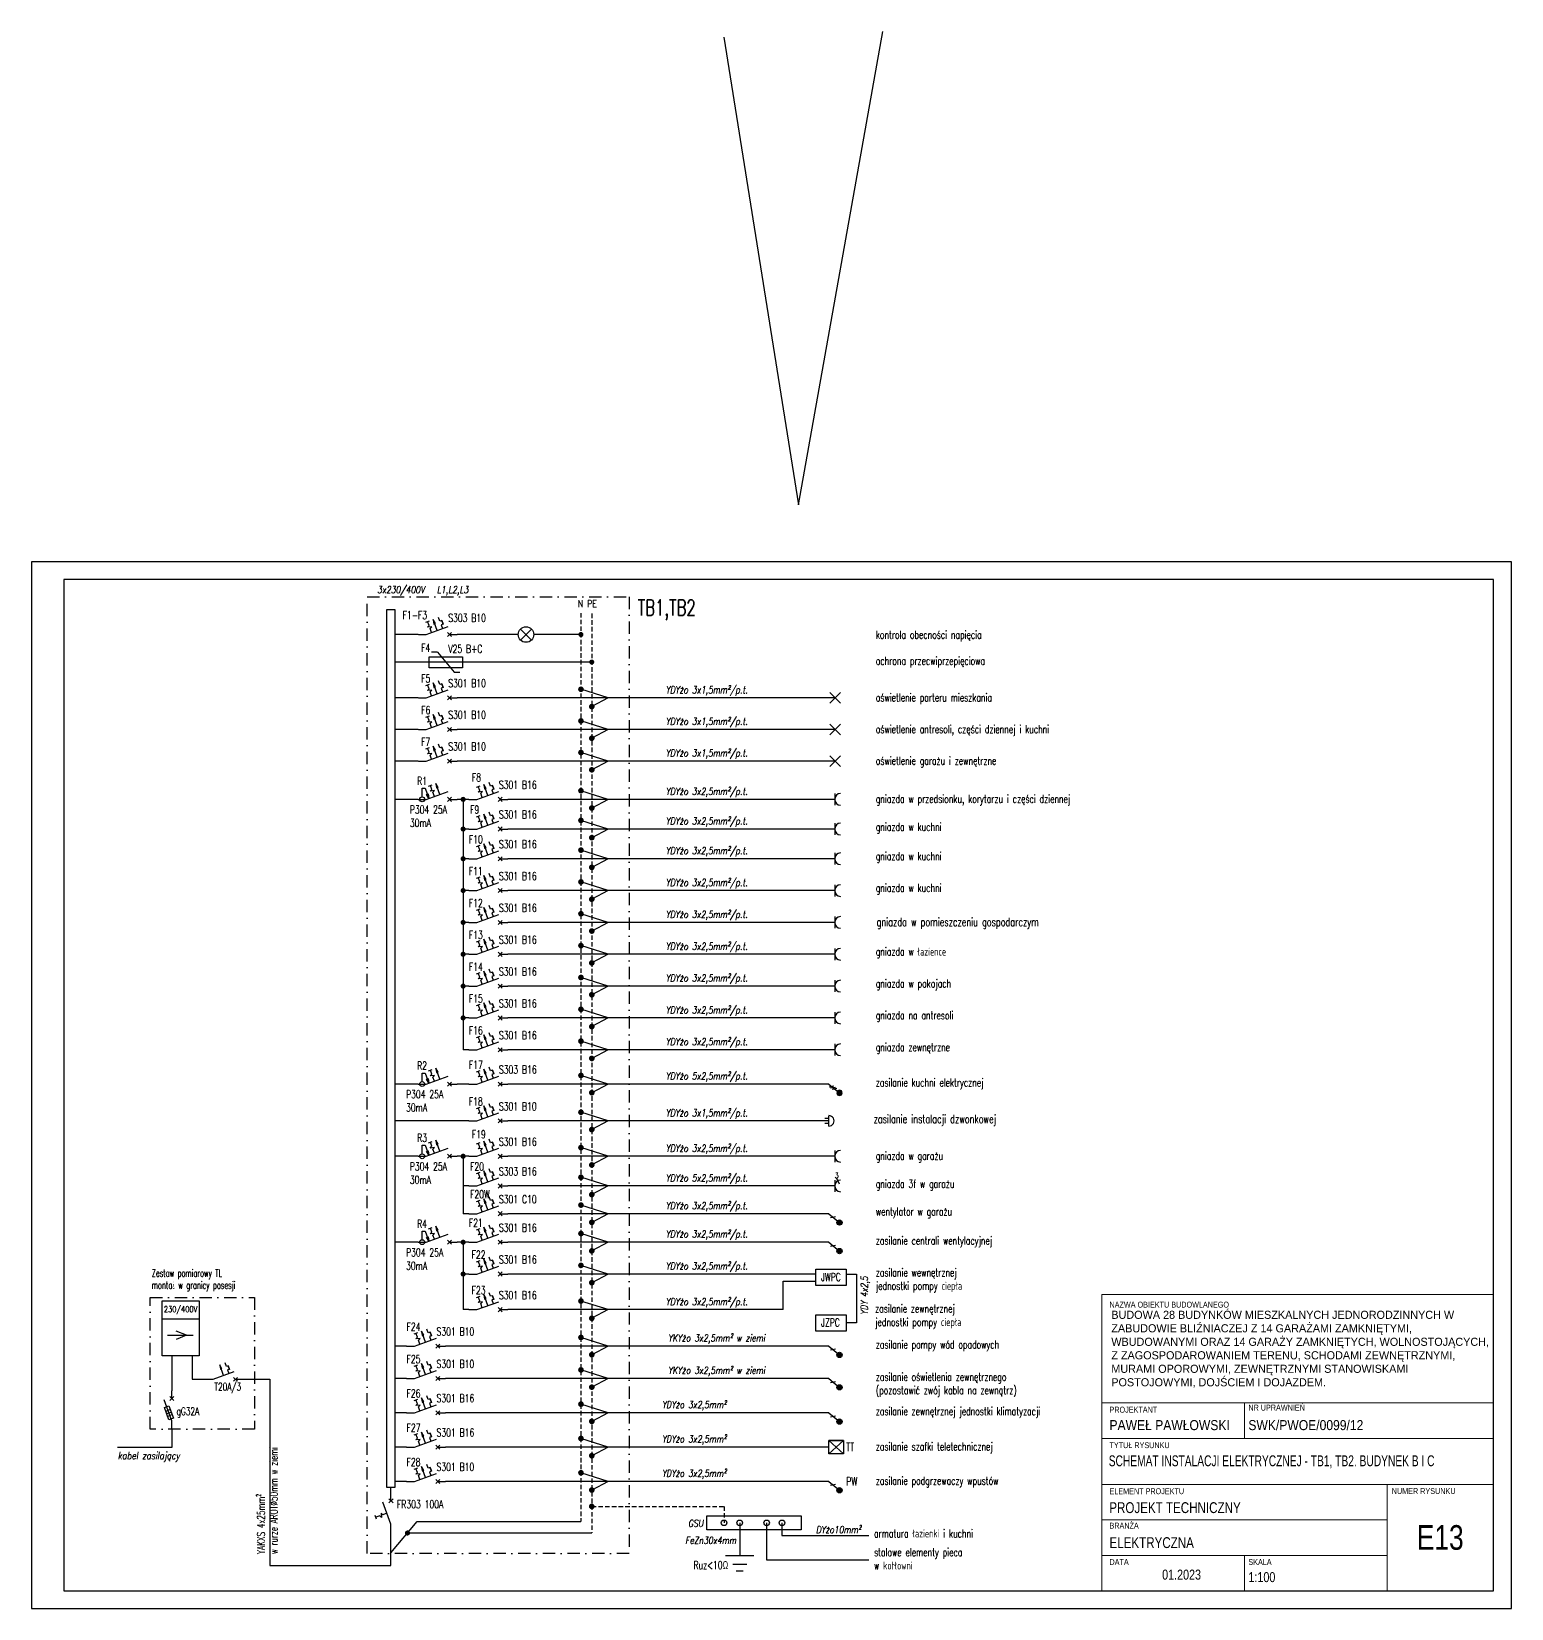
# Model space of a CAD drawing. Header units: millimetres. Extents: x 1780 to 154263, y -7240 to 17216.
# Drawn here: x 132071 to 136275, y 2437 to 6918 of the extents above; entities that cross this region are included whole.
import ezdxf
from ezdxf.enums import TextEntityAlignment as Align

# ---------------------------------------------------------------- set-up
doc = ezdxf.new("R2010")
doc.units = ezdxf.units.MM
doc.linetypes.add('DASHDOT', pattern=[1, 0.5, -0.25, 0, -0.25])
doc.linetypes.add('HIDDEN', pattern=[9.525, 6.35, -3.175])
for name, color, linetype in [('2d_SX_rewizja 18 września', 210, 'Continuous'), ('60 instalacje elektryka', 10, 'Continuous'), ('BA-widok', 1, 'Continuous'), ('E_KABLE_OPISY', 1, 'Continuous'), ('E_OPISY_ATRYBUTOW', 2, 'Continuous'), ('E_OSPRZĘT_OPISY', 255, 'Continuous'), ('E_OSPRZĘT_ZACISKI', 21, 'Continuous'), ('E_parametry', 254, 'Continuous'), ('E_polączenia', 62, 'Continuous'), ('E_symbol', 41, 'Continuous'), ('EL_OSPRZET', 2, 'Continuous')]:
    doc.layers.add(name, color=color, linetype=linetype)
doc.layers.add('A POMOC000', color=2, linetype='Continuous', lineweight=0, plot=False)
doc.layers.add('E_SZYNY', color=42, linetype='Continuous', lineweight=20)
doc.styles.add('Blockname', font='romans.shx', dxfattribs={"width": 0.7})
doc.styles.add('Marek', font='simplex.shx', dxfattribs={"width": 0.8, "oblique": 10})
doc.styles.add('OPIS', font='simplex.shx', dxfattribs={"width": 0.7, "height": 4})
doc.styles.get("Standard").update_dxf_attribs({"font": 'ARIAL.TTF'})
doc.styles.add('superhelix', font='bahnschrift.ttf')
doc.styles.add('TXT 0.8', font='romans.shx', dxfattribs={"width": 0.8})

# ---------------------------------------------------------------- blocks, each defined once
blk = doc.blocks.new('A_wył_S301')
for p, q in [((0, -2), (0, 0)), ((-3.59, -3.99), (-2.65, -3.64)), ((-2.65, -3.64), (-3.59, -3.99)), ((-3.59, -3.99), (-3.42, -4.46)), ((-2.65, -3.64), (-2.48, -4.11)), ((-2.48, -4.11), (-1.54, -3.77)), ((0, -8), (-2.05, -2.36)), ((-0.53, -2.53), (0.53, -1.47)), ((0.53, -2.53), (-0.53, -1.47)), ((-3.42, -4.46), (-4.36, -4.8)), ((-3.16, -8.09), (-3.5, -7.15)), ((0, -10), (0, -8))]:
    blk.add_line(p, q)
at = {"linetype": 'Continuous'}
for p, q in [((-1.03, -5.18), (-3.85, -6.21)), ((-2.83, -5.62), (-3.85, -6.21)), ((-3.85, -6.21), (-2.69, -6)), ((-2.3, -7.24), (-3.33, -7.62)), ((-2.69, -6), (-2.83, -5.62)), ((-1.87, -7.65), (-2.3, -7.24)), ((-1.98, -6.56), (-1.87, -7.65)), ((-1.55, -6.97), (-1.98, -6.56)), ((-0.51, -6.59), (-1.55, -6.97))]:
    blk.add_line(p, q, dxfattribs=at)
at = {"layer": 'E_OPISY_ATRYBUTOW', "linetype": 'Continuous', "style": 'Blockname', "width": 0.9, "flags": 12}
for tag, p in [('2', (1, -0.75)), ('1', (1, -9.25))]:
    blk.add_attdef(tag, text='', height=1.2, dxfattribs=at).set_placement(p, align=Align.MIDDLE_LEFT)
blk = doc.blocks.new('LK schemat')
for p, q in [((2886.1, -2295.4), (2868.8, -2295.4)), ((2889.4, -2303.5), (2905.7, -2287.3)), ((2889.4, -2287.3), (2905.7, -2303.5)), ((2926.3, -2295.4), (2909.1, -2295.4))]:
    blk.add_line(p, q)
blk.add_circle((2897.6, -2295.4), 11.5)
blk = doc.blocks.new('RCD schem')
for p, q in [((4658.44, 1055.8), (4658.44, 1057.96)), ((4658.44, 1049.32), (4656.22, 1055.41)), ((4657.87, 1055.23), (4659.01, 1056.37)), ((4659.01, 1055.23), (4657.87, 1056.37)), ((4654.75, 1049.99), (4654.38, 1051)), ((4655.38, 1048.24), (4655.38, 1049.07)), ((4658.44, 1047.16), (4658.44, 1049.32)), ((4657.76, 1048.24), (4655.38, 1048.24))]:
    blk.add_line(p, q)
at = {"linetype": 'Continuous'}
for p, q in [((4657.05, 1053.12), (4654.01, 1052.02)), ((4655.11, 1052.65), (4654.01, 1052.02)), ((4654.01, 1052.02), (4655.26, 1052.24)), ((4655.68, 1050.9), (4654.56, 1050.49)), ((4655.26, 1052.24), (4655.11, 1052.65)), ((4655.38, 1049.07), (4658.16, 1050.08)), ((4656.15, 1050.46), (4655.68, 1050.9)), ((4656.02, 1051.64), (4656.15, 1050.46)), ((4656.49, 1051.2), (4656.02, 1051.64)), ((4657.61, 1051.6), (4656.49, 1051.2)), ((4656.92, 1049.86), (4658.16, 1050.08)), ((4657.06, 1049.45), (4656.92, 1049.86)), ((4658.16, 1050.08), (4657.06, 1049.45))]:
    blk.add_line(p, q, dxfattribs=at)
blk.add_circle((4658.44, 1048.24), 0.675)
blk = doc.blocks.new('wypust osw')
for p, q in [((-5749.8, 2116.8), (-5774.4, 2092.2)), ((-5749.8, 2092.2), (-5774.4, 2116.8))]:
    blk.add_line(p, q)
blk = doc.blocks.new('El_ochronnik_przepięciowy')
for p, q in [((0, 70), (0, 0)), ((-12.7, 24.2), (12.7, 45.3)), ((12.7, 45.3), (12.7, 52.8)), ((-12.7, 24.2), (-12.7, 16.8))]:
    blk.add_line(p, q)
blk.add_lwpolyline([(-6.6, 55.8), (7.4, 55.8), (7.4, 13.8), (-6.6, 13.8)], close=True)
blk = doc.blocks.new('POŁĄCZENIE')
at = {"const_width": 0.65}
blk.add_lwpolyline([(-0.325, 0, 1), (0.325, 0, 1)], format="xyb", close=True, dxfattribs=at)
blk = doc.blocks.new('A$C44783F6A')
for q in [(-2, 3.75), (2, 6.25)]:
    blk.add_line((0, 0), q)
at = {"const_width": 0.65}
blk.add_lwpolyline([(1.67, 6.25, 1), (2.32, 6.25, 1)], format="xyb", close=True, dxfattribs=at)
at = {"extrusion": (0, 0, -1), "zscale": -1}
blk.add_blockref('POŁĄCZENIE', (2, 3.75), dxfattribs=at)
blk = doc.blocks.new('W_gniazdo_pojedyncze')
for p, q in [((0, -1.5), (0, 0)), ((1.5, -1.5), (-1.5, -1.5))]:
    blk.add_line(p, q)
blk.add_arc((0, -3), 1.5, 0, 180)
at = {"layer": 'E_OSPRZĘT_ZACISKI', "ltscale": 10, "style": 'Blockname', "width": 0.8, "flags": 12}
for tag, p in [('OPIS1', (0, -5.5)), ('OPIS2', (0, -7.5)), ('OPIS3', (0, -9.5))]:
    blk.add_attdef(tag, text='', height=1.5, dxfattribs=at).set_placement(p, align=Align.MIDDLE_CENTER)
blk = doc.blocks.new('dzwonek')
at = {"layer": '60 instalacje elektryka', "lineweight": 30}
for p, q in [((45516.7, 32173.7), (45534.4, 32173.7)), ((45521.5, 32173.7), (45521.5, 32180.6)), ((45529.6, 32173.7), (45529.6, 32180.6))]:
    blk.add_line(p, q, dxfattribs=at)
blk.add_arc((45525.6, 32173.7), 8.85, 180, 0, dxfattribs=at)
blk = doc.blocks.new('wypust 3f')
at = {"layer": '60 instalacje elektryka', "linetype": 'ByBlock'}
h = blk.add_hatch(color=256, dxfattribs=at)
h.dxf.hatch_style = 1
edge = h.paths.add_edge_path()
edge.add_arc((7494504.5, 5568590.2), 2.78, 0, 360)
at = {"layer": '60 instalacje elektryka', "linetype": 'ByBlock', "lineweight": 30}
for p, q in [((7494492.1, 5568582.6), (7494504.5, 5568590.2)), ((7494492.7, 5568585.3), (7494497.5, 5568583.6)), ((7494494.4, 5568586.4), (7494499.3, 5568584.7)), ((7494496.2, 5568587.5), (7494501, 5568585.7))]:
    blk.add_line(p, q, dxfattribs=at)
blk.add_circle((7494504.5, 5568590.2), 2.78, dxfattribs=at)

msp = doc.modelspace()

# ---------------------------------------------------------------- hatches: boundary and pattern name
at = {"layer": '60 instalacje elektryka', "linetype": 'ByBlock'}
h = msp.add_hatch(color=256, dxfattribs=at)
h.dxf.hatch_style = 1
edge = h.paths.add_edge_path()
edge.add_arc((134366.3, 3533.8), 7.5, 0, 360)
h = msp.add_hatch(color=256, dxfattribs=at)
h.dxf.hatch_style = 1
edge = h.paths.add_edge_path()
edge.add_arc((134366.3, 3452.8), 7.5, 0, 360)
h = msp.add_hatch(color=256, dxfattribs=at)
h.dxf.hatch_style = 1
edge = h.paths.add_edge_path()
edge.add_arc((134366.3, 3157.7), 7.5, 0, 360)
h = msp.add_hatch(color=256, dxfattribs=at)
h.dxf.hatch_style = 1
edge = h.paths.add_edge_path()
edge.add_arc((134366.3, 3065.6), 7.5, 0, 360)
h = msp.add_hatch(color=256, dxfattribs=at)
h.dxf.hatch_style = 1
edge = h.paths.add_edge_path()
edge.add_arc((134366.3, 2968.2), 7.5, 0, 360)
h = msp.add_hatch(color=256, dxfattribs=at)
h.dxf.hatch_style = 1
edge = h.paths.add_edge_path()
edge.add_arc((134366.3, 2773.2), 7.5, 0, 360)

# ---------------------------------------------------------------- linework, layer by layer
for p, q in [((132586.5, 3088.4), (132646.7, 3110.3)), ((132624.4, 3124.9), (132620.7, 3134.9)), ((132629.4, 3126.7), (132624.4, 3124.9)), ((132633.1, 3116.7), (132628, 3114.9)), ((132628, 3114.9), (132631.7, 3104.8)), ((132629.4, 3126.7), (132633.1, 3116.7)), ((132633.1, 3116.7), (132629.4, 3126.7)), ((132644.9, 3094), (132656.3, 3082.7)), ((132644.9, 3082.7), (132656.3, 3094)), ((132469.7, 3034.1), (132469.7, 3055.4)), ((132565.2, 3088.4), (132586.5, 3088.4)), ((132650.6, 3088.4), (132672, 3088.4)), ((132469.7, 2970), (132447.8, 3030.2)), ((132464.1, 3028.4), (132475.4, 3039.7)), ((132475.4, 3028.4), (132464.1, 3039.7)), ((132469.7, 2948.6), (132469.7, 2970))]:
    msp.add_line(p, q)
at = {"linetype": 'Continuous'}
for p, q in [((132605.7, 3129.4), (132607.9, 3117.1)), ((132616.6, 3099.3), (132605.7, 3129.4)), ((132611.9, 3118.6), (132605.7, 3129.4)), ((132607.9, 3117.1), (132611.9, 3118.6))]:
    msp.add_line(p, q, dxfattribs=at)
at = {"layer": '2d_SX_rewizja 18 września'}
msp.add_lwpolyline([(134037.4, 6901.4), (134249.9, 5572.5), (134489.9, 6917.6)], dxfattribs=at)
at = {"layer": '60 instalacje elektryka'}
for p, q in [((134366.6, 3643.1), (134358.8, 3658.6)), ((132441.8, 3260), (132546.9, 3260)), ((132457, 3213.6), (132530.4, 3213.6)), ((132510.8, 3213.6), (132481.9, 3225.3)), ((132510.8, 3213.6), (132481.9, 3201.9)), ((132469.7, 3154.9), (132469.7, 3055.4)), ((132527.6, 3154.9), (132527.6, 3088.4)), ((132527.6, 3088.4), (132565.2, 3088.4)), ((132452.6, 2998), (132465, 3002.5)), ((132455.1, 2990.9), (132467.5, 2995.4)), ((132457.7, 2983.8), (132470.1, 2988.3)), ((132469.7, 2948.6), (132469.7, 2894.8)), ((132469.7, 2894.8), (132314.7, 2894.8)), ((133091.9, 2765.1), (133091.9, 2781)), ((133091.9, 2595.2), (133166.4, 2684.7)), ((133139, 2651.8), (133662.5, 2651.8)), ((133166.4, 2684.7), (133631.8, 2684.7)), ((134082.9, 2680.6), (134082.9, 2587.6)), ((134042.8, 2587.6), (134123, 2587.6)), ((134062.9, 2563.3), (134103, 2563.3)), ((134072.9, 2543.9), (134093, 2543.9))]:
    msp.add_line(p, q, dxfattribs=at)
at = {"layer": '60 instalacje elektryka', "linetype": 'ByBlock', "lineweight": 30}
for p, q in [((134336.2, 3558.9), (134366.3, 3533.8)), ((134341, 3547.8), (134354.6, 3550.6)), ((134336.2, 3477.9), (134366.3, 3452.8)), ((134341, 3466.9), (134354.6, 3469.7)), ((134336.2, 3182.8), (134366.3, 3157.7)), ((134341, 3171.8), (134354.6, 3174.6)), ((134336.2, 3090.7), (134366.3, 3065.6)), ((134341, 3079.7), (134354.6, 3082.5)), ((134336.2, 2993.3), (134366.3, 2968.2)), ((134341, 2982.2), (134354.6, 2985)), ((134336.2, 2798.3), (134366.3, 2773.2)), ((134341, 2787.3), (134354.6, 2790.1))]:
    msp.add_line(p, q, dxfattribs=at)
at = {"layer": '60 instalacje elektryka'}
for points in [[(136275.5, 5410.6), (132070.8, 5410.6), (132070.8, 2437.4), (136275.5, 2437.4)], [(132162.3, 2487.4), (136224.3, 2487.4), (136224.3, 5360.6), (132162.3, 5360.6)], [(132441.8, 3311.8), (132546.9, 3311.8), (132546.9, 3154.9), (132441.8, 3154.9)], [(132448.8, 3008.1), (132461.3, 3012.6), (132473.8, 2978.2), (132461.3, 2973.7)], [(134257.5, 2700.3), (134257.5, 2661), (133989.7, 2661), (133989.7, 2700.3)]]:
    msp.add_lwpolyline(points, close=True, dxfattribs=at)
at = {"layer": '60 instalacje elektryka', "linetype": 'DASHDOT', "lineweight": 25, "ltscale": 70}
for points in [[(133024.2, 5311.6), (133768.6, 5311.6), (133768.6, 2593.2), (133024.2, 2593.2)], [(132407.7, 3321.2), (132704.5, 3321.2), (132704.5, 2946.7), (132407.7, 2946.7)]]:
    msp.add_lwpolyline(points, close=True, dxfattribs=at)
at = {"layer": '60 instalacje elektryka', "color": 103}
msp.add_lwpolyline([(133103.3, 2781), (133080.5, 2781), (133080.5, 5275.2), (133103.3, 5275.2)], close=True, dxfattribs=at)
at = {"layer": '60 instalacje elektryka', "lineweight": 20, "ltscale": 20}
msp.add_lwpolyline([(136224.3, 2487.4), (135111.5, 2487.4), (135111.5, 3329.3), (136224.3, 3329.3)], close=True, dxfattribs=at)
for points in [[(135111.5, 3021.4), (136224.3, 3021.4)], [(135516.7, 2920.6), (135516.7, 3021.4)], [(135111.5, 2920.6), (136224.3, 2920.6)], [(135111.5, 2789.8), (136224.3, 2789.8)], [(135921.9, 2487.4), (135921.9, 2789.8)], [(135111.5, 2689), (135921.9, 2689)], [(135111.5, 2588.2), (135921.9, 2588.2)], [(135516.7, 2487.4), (135516.7, 2588.2)], [(135111.5, 2487.4), (136224.3, 2487.4)]]:
    msp.add_lwpolyline(points, dxfattribs=at)
at = {"layer": '60 instalacje elektryka', "lineweight": 30}
msp.add_lwpolyline([(134336.2, 2915), (134377.3, 2915), (134377.3, 2876.6), (134336.2, 2876.6)], close=True, dxfattribs=at)
msp.add_lwpolyline([(134336.2, 2876.6), (134377.3, 2915), (134336.2, 2915), (134377.3, 2876.6)], dxfattribs=at)
at = {"layer": '60 instalacje elektryka'}
for points in [[(134159.4, 2680.6), (134159.4, 2575.9), (134450, 2575.9)], [(134202.9, 2680.6), (134202.9, 2644.5), (134450, 2644.5)]]:
    msp.add_lwpolyline(points, dxfattribs=at)
at = {"layer": '60 instalacje elektryka', "linetype": 'ByBlock', "lineweight": 30}
for centre in [(134366.3, 3533.8), (134366.3, 3452.8), (134366.3, 3157.7), (134366.3, 3065.6), (134366.3, 2968.2), (134366.3, 2773.2)]:
    msp.add_circle(centre, 7.5, dxfattribs=at)
at = {"layer": '60 instalacje elektryka'}
for centre in [(134038.3, 2680.6), (134082.9, 2680.6), (134159.4, 2680.6), (134202.9, 2680.6)]:
    msp.add_circle(centre, 7.96, dxfattribs=at)
at = {"layer": '60 instalacje elektryka', "lineweight": 20, "ltscale": 20}
msp.add_point((135921.9, 2689), dxfattribs=at)
at = {"layer": 'A POMOC000', "color": 8, "ltscale": 20}
msp.add_line((133297.1, 4567.4), (133297.1, 4483.1), dxfattribs=at)
at = {"layer": 'BA-widok'}
for points in [[(134298.7, 3401.3), (134385.3, 3401.3), (134385.3, 3354.8), (134298.7, 3354.8)], [(134298.7, 3271.9), (134385.3, 3271.9), (134385.3, 3225.5), (134298.7, 3225.5)]]:
    msp.add_lwpolyline(points, close=True, dxfattribs=at)
for points in [[(134385.3, 3387.5), (134414.2, 3387.5), (134414.2, 3248.7), (134385.3, 3248.7)], [(132672, 3088.4), (132748, 3088.4), (132748, 2559.9), (133091.9, 2559.9), (133091.9, 2654.4)]]:
    msp.add_lwpolyline(points, dxfattribs=at)
at = {"layer": 'E_polączenia'}
for p, q in [((133169.7, 5204.4), (133103.3, 5204.4)), ((133436.8, 5204.4), (133280.5, 5204.4)), ((133631.8, 5204.4), (133530.9, 5204.4)), ((133169.7, 5126.2), (133103.3, 5126.2)), ((133662.5, 5126.2), (133326.7, 5126.2)), ((133169.7, 5024.3), (133103.3, 5024.3)), ((134354.3, 5024.3), (133280.5, 5024.3)), ((133169.7, 4934.4), (133103.3, 4934.4)), ((134354.3, 4934.4), (133280.5, 4934.4)), ((133169.7, 4844.6), (133103.3, 4844.6)), ((134354.3, 4844.6), (133280.5, 4844.6)), ((133169.7, 4736.1), (133103.3, 4736.1)), ((133313.7, 4736.1), (133280.5, 4736.1)), ((133297.1, 4736.1), (133297.1, 4024.6)), ((134336.2, 4736.1), (133424.4, 4736.1)), ((133313.7, 4651.8), (133297.1, 4651.8)), ((134336.2, 4651.8), (133424.4, 4651.8)), ((133313.7, 4567.4), (133297.1, 4567.4)), ((134336.2, 4567.4), (133424.4, 4567.4)), ((133313.7, 4477), (133297.1, 4477)), ((134336.2, 4477), (133424.4, 4477)), ((133313.7, 4386.5), (133297.1, 4386.5)), ((133313.7, 4386.5), (133297.1, 4386.5)), ((134336.2, 4386.5), (133424.4, 4386.5)), ((133313.7, 4296), (133297.1, 4296)), ((133313.7, 4296), (133297.1, 4296)), ((134336.2, 4296), (133424.4, 4296)), ((133313.7, 4205.5), (133297.1, 4205.5)), ((134336.2, 4205.5), (133424.4, 4205.5)), ((133313.7, 4115.1), (133297.1, 4115.1)), ((134336.2, 4115.1), (133424.4, 4115.1)), ((133313.7, 4024.6), (133297.1, 4024.6)), ((134336.2, 4024.6), (133424.4, 4024.6)), ((133169.7, 3927.2), (133103.3, 3927.2)), ((133313.7, 3927.2), (133280.5, 3927.2)), ((134336.2, 3927.2), (133424.4, 3927.2)), ((133313.7, 3822.6), (133103.3, 3822.6)), ((134336.2, 3822.6), (133424.4, 3822.6)), ((133169.7, 3722.1), (133103.3, 3722.1)), ((133313.7, 3722.1), (133280.5, 3722.1)), ((133297.1, 3722.1), (133297.1, 3637.8)), ((134336.2, 3722.1), (133424.4, 3722.1)), ((133313.7, 3637.8), (133297.1, 3637.8)), ((133297.1, 3637.8), (133297.1, 3558.9)), ((134336.2, 3637.8), (133424.4, 3637.8)), ((133313.7, 3558.9), (133297.1, 3558.9)), ((134336.2, 3558.9), (133424.4, 3558.9)), ((133169.7, 3477.9), (133103.3, 3477.9)), ((133313.7, 3477.9), (133280.5, 3477.9)), ((133297.1, 3477.9), (133297.1, 3286.3)), ((134336.2, 3477.9), (133424.4, 3477.9)), ((133313.7, 3387.5), (133297.1, 3387.5)), ((134298.7, 3387.5), (133424.4, 3387.5)), ((133313.7, 3286.3), (133297.1, 3286.3)), ((134206.4, 3286.3), (133424.4, 3286.3)), ((133136.5, 3182.8), (133103.3, 3182.8)), ((134336.2, 3182.8), (133247.2, 3182.8)), ((133136.5, 3090.7), (133103.3, 3090.7)), ((134336.2, 3090.7), (133247.2, 3090.7)), ((133136.5, 2993.3), (133103.3, 2993.3)), ((134336.2, 2993.3), (133247.2, 2993.3)), ((133136.5, 2895.8), (133103.3, 2895.8)), ((134336.2, 2895.8), (133247.2, 2895.8)), ((133136.5, 2798.3), (133103.3, 2798.3)), ((134336.2, 2798.3), (133247.2, 2798.3))]:
    msp.add_line(p, q, dxfattribs=at)
at = {"layer": 'E_polączenia', "const_width": 7.2}
for points in [[(133631.8, 5200.8, 1), (133631.8, 5208, 1)], [(133662.5, 5122.7, 1), (133662.5, 5129.8, 1)], [(133297.1, 4732.5, 1), (133297.1, 4739.7, 1)], [(133297.1, 4732.5, 1), (133297.1, 4739.7, 1)], [(133297.1, 4648.2, 1), (133297.1, 4655.4, 1)], [(133297.1, 4648.2, 1), (133297.1, 4655.4, 1)], [(133297.1, 4563.8, 1), (133297.1, 4571, 1)], [(133297.1, 4563.8, 1), (133297.1, 4571, 1)], [(133297.1, 4473.4, 1), (133297.1, 4480.6, 1)], [(133297.1, 4473.4, 1), (133297.1, 4480.6, 1)], [(133297.1, 4382.9, 1), (133297.1, 4390.1, 1)], [(133297.1, 4382.9, 1), (133297.1, 4390.1, 1)], [(133297.1, 4292.4, 1), (133297.1, 4299.6, 1)], [(133297.1, 4292.4, 1), (133297.1, 4299.6, 1)], [(133297.1, 4201.9, 1), (133297.1, 4209.1, 1)], [(133297.1, 4201.9, 1), (133297.1, 4209.1, 1)], [(133297.1, 4111.5, 1), (133297.1, 4118.7, 1)], [(133297.1, 4111.5, 1), (133297.1, 4118.7, 1)], [(133297.1, 3718.5, 1), (133297.1, 3725.7, 1)], [(133297.1, 3718.5, 1), (133297.1, 3725.7, 1)], [(133297.1, 3474.3, 1), (133297.1, 3481.5, 1)], [(133297.1, 3474.3, 1), (133297.1, 3481.5, 1)], [(133297.1, 3383.9, 1), (133297.1, 3391.1, 1)], [(133297.1, 3383.9, 1), (133297.1, 3391.1, 1)], [(133139, 2648.2, 1), (133139, 2655.4, 1)]]:
    msp.add_lwpolyline(points, format="xyb", close=True, dxfattribs=at)
at = {"layer": 'E_polączenia'}
msp.add_lwpolyline([(134206.4, 3286.3), (134206.4, 3367), (134298.7, 3367)], dxfattribs=at)
at = {"layer": 'E_symbol'}
for p, q in [((133091.9, 2676.5), (133069.2, 2739)), ((133086, 2737.1), (133097.8, 2748.8)), ((133097.8, 2737.1), (133086, 2748.8)), ((133091.9, 2743), (133091.9, 2765.1)), ((133051.2, 2691.2), (133047.4, 2701.6)), ((133060.7, 2700.5), (133049.3, 2696.4)), ((133065.5, 2696), (133060.7, 2700.5)), ((133064.3, 2708.1), (133065.5, 2696)), ((133069.1, 2703.6), (133064.3, 2708.1)), ((133080.5, 2707.7), (133069.1, 2703.6)), ((133091.9, 2654.4), (133091.9, 2676.5))]:
    msp.add_line(p, q, dxfattribs=at)
at = {"layer": 'E_SZYNY', "linetype": 'HIDDEN', "lineweight": 25, "ltscale": 2}
for p, q in [((133631.8, 5265.4), (133631.8, 2684.7)), ((133662.5, 5264), (133662.5, 2651.8)), ((133662.5, 2727.3), (134038.3, 2727.3)), ((134038.3, 2727.3), (134038.3, 2680.6))]:
    msp.add_line(p, q, dxfattribs=at)

# ---------------------------------------------------------------- block references
at = {"layer": '60 instalacje elektryka', "xscale": 1.925634825944925, "yscale": 1.925634825944925, "zscale": 1.925634825944925}
msp.add_blockref('LK schemat', (127895.9, 9624.5), dxfattribs=at)
at = {"layer": '60 instalacje elektryka', "linetype": 'ByBlock', "xscale": -2.697301749999999, "yscale": 2.697301749999999, "zscale": 2.697301749999999, "rotation": 171.9629529023977}
msp.add_blockref('wypust 3f', (-17781999.6, 17702859.3), dxfattribs=at)
at = {"layer": '60 instalacje elektryka', "xscale": 1.686980176756876, "yscale": 1.686980176756876, "zscale": 1.686980176756876, "rotation": 89.99999999999993}
msp.add_blockref('dzwonek', (188612.6, -72978.2), dxfattribs=at)
at = {"layer": 'E_polączenia'}
for name, p, xscale, yscale, zscale, rotation in [('A$C44783F6A', (133708.7, 5024.3), 12.30249577599694, 12.30249577599694, 12.30249577599694, 89.99999999999993), ('A$C44783F6A', (133708.7, 4934.4), 12.30249577599694, 12.30249577599694, 12.30249577599694, 89.99999999999993), ('A$C44783F6A', (133708.7, 4844.6), 12.30249577599694, 12.30249577599694, 12.30249577599694, 89.99999999999993), ('RCD schem', (122434.2, 52494.8), 10.25207981333078, 10.25207981333078, 10.25207981333078, 269.9999999999999), ('A$C44783F6A', (133708.7, 4736.1), 12.30249577599694, 12.30249577599694, 12.30249577599694, 89.99999999999993), ('A$C44783F6A', (133708.7, 4651.8), 12.30249577599694, 12.30249577599694, 12.30249577599694, 89.99999999999993), ('A$C44783F6A', (133708.7, 4567.4), 12.30249577599694, 12.30249577599694, 12.30249577599694, 89.99999999999993), ('A$C44783F6A', (133708.7, 4477), 12.30249577599694, 12.30249577599694, 12.30249577599694, 89.99999999999993), ('A$C44783F6A', (133708.7, 4386.5), 12.30249577599694, 12.30249577599694, 12.30249577599694, 89.99999999999993), ('A$C44783F6A', (133708.7, 4296), 12.30249577599694, 12.30249577599694, 12.30249577599694, 89.99999999999993), ('A$C44783F6A', (133708.7, 4205.5), 12.30249577599694, 12.30249577599694, 12.30249577599694, 89.99999999999993), ('A$C44783F6A', (133708.7, 4115.1), 12.30249577599694, 12.30249577599694, 12.30249577599694, 89.99999999999993), ('A$C44783F6A', (133708.7, 4024.6), 12.30249577599694, 12.30249577599694, 12.30249577599694, 89.99999999999993), ('RCD schem', (122434.2, 51685.9), 10.25207981333078, 10.25207981333078, 10.25207981333078, 269.9999999999999), ('A$C44783F6A', (133708.7, 3927.2), 12.30249577599694, 12.30249577599694, 12.30249577599694, 89.99999999999993), ('A$C44783F6A', (133708.7, 3822.6), 12.30249577599694, 12.30249577599694, 12.30249577599694, 89.99999999999993), ('RCD schem', (122434.2, 51480.8), 10.25207981333078, 10.25207981333078, 10.25207981333078, 269.9999999999999), ('A$C44783F6A', (133708.7, 3722.1), 12.30249577599694, 12.30249577599694, 12.30249577599694, 89.99999999999993), ('A$C44783F6A', (133708.7, 3637.8), 12.30249577599694, 12.30249577599694, 12.30249577599694, 89.99999999999993), ('A$C44783F6A', (133708.7, 3558.9), 12.30249577599694, 12.30249577599694, 12.30249577599694, 89.99999999999993), ('RCD schem', (122434.2, 51236.6), 10.25207981333078, 10.25207981333078, 10.25207981333078, 269.9999999999999), ('A$C44783F6A', (133708.7, 3477.9), 12.30249577599694, 12.30249577599694, 12.30249577599694, 89.99999999999993), ('A$C44783F6A', (133708.7, 3387.5), 12.30249577599694, 12.30249577599694, 12.30249577599694, 89.99999999999993), ('A$C44783F6A', (133708.7, 3286.3), 12.30249577599694, 12.30249577599694, 12.30249577599694, 89.99999999999993), ('A$C44783F6A', (133708.7, 3182.8), 12.30249577599694, 12.30249577599694, 12.30249577599694, 89.99999999999993), ('A$C44783F6A', (133708.7, 3090.7), 12.30249577599694, 12.30249577599694, 12.30249577599694, 89.99999999999993), ('A$C44783F6A', (133708.7, 2993.3), 12.30249577599694, 12.30249577599694, 12.30249577599694, 89.99999999999993), ('A$C44783F6A', (133708.7, 2895.8), 12.30249577599694, 12.30249577599694, 12.30249577599694, 89.99999999999993), ('A$C44783F6A', (133708.7, 2798.3), 12.30249577599694, 12.30249577599694, 12.30249577599694, 89.99999999999993)]:
    msp.add_blockref(name, p, dxfattribs=dict(at, xscale=xscale, yscale=yscale, zscale=zscale, rotation=rotation))
at = {"layer": 'E_symbol'}
for name, p, xscale, yscale, zscale, rotation in [('A_wył_S301', (133280.5, 5204.4), 11.07224619839724, 11.07224619839724, 11.07224619839724, 269.9999999999999), ('A_wył_S301', (133280.5, 5024.3), 11.07224619839724, 11.07224619839724, 11.07224619839724, 269.9999999999999), ('wypust osw', (131765.3, -2064.5), 1.230249577599694, 1.230249577599694, 1.230249577599694, 269.9999999999999), ('A_wył_S301', (133280.5, 4934.4), 11.07224619839724, 11.07224619839724, 11.07224619839724, 269.9999999999999), ('wypust osw', (131765.3, -2154.4), 1.230249577599694, 1.230249577599694, 1.230249577599694, 269.9999999999999), ('A_wył_S301', (133280.5, 4844.6), 11.07224619839724, 11.07224619839724, 11.07224619839724, 269.9999999999999), ('wypust osw', (131765.3, -2244.3), 1.230249577599694, 1.230249577599694, 1.230249577599694, 269.9999999999999), ('A_wył_S301', (133424.4, 4736.1), 11.07224619839724, 11.07224619839724, 11.07224619839724, 269.9999999999999), ('W_gniazdo_pojedyncze', (134336.2, 4736.1), 11.07224619839724, 11.07224619839724, 11.07224619839724, 89.99999999999993), ('A_wył_S301', (133424.4, 4651.8), 11.07224619839724, 11.07224619839724, 11.07224619839724, 269.9999999999999), ('W_gniazdo_pojedyncze', (134336.2, 4651.8), 11.07224619839724, 11.07224619839724, 11.07224619839724, 89.99999999999993), ('A_wył_S301', (133424.4, 4567.4), 11.07224619839724, 11.07224619839724, 11.07224619839724, 269.9999999999999), ('W_gniazdo_pojedyncze', (134336.2, 4567.4), 11.07224619839724, 11.07224619839724, 11.07224619839724, 89.99999999999993), ('A_wył_S301', (133424.4, 4477), 11.07224619839724, 11.07224619839724, 11.07224619839724, 269.9999999999999), ('W_gniazdo_pojedyncze', (134336.2, 4477), 11.07224619839724, 11.07224619839724, 11.07224619839724, 89.99999999999993), ('A_wył_S301', (133424.4, 4386.5), 11.07224619839724, 11.07224619839724, 11.07224619839724, 269.9999999999999), ('W_gniazdo_pojedyncze', (134336.2, 4386.5), 11.07224619839724, 11.07224619839724, 11.07224619839724, 89.99999999999993), ('A_wył_S301', (133424.4, 4296), 11.07224619839724, 11.07224619839724, 11.07224619839724, 269.9999999999999), ('W_gniazdo_pojedyncze', (134336.2, 4296), 11.07224619839724, 11.07224619839724, 11.07224619839724, 89.99999999999993), ('A_wył_S301', (133424.4, 4205.5), 11.07224619839724, 11.07224619839724, 11.07224619839724, 269.9999999999999), ('W_gniazdo_pojedyncze', (134336.2, 4205.5), 11.07224619839724, 11.07224619839724, 11.07224619839724, 89.99999999999993), ('A_wył_S301', (133424.4, 4115.1), 11.07224619839724, 11.07224619839724, 11.07224619839724, 269.9999999999999), ('W_gniazdo_pojedyncze', (134336.2, 4115.1), 11.07224619839724, 11.07224619839724, 11.07224619839724, 89.99999999999993), ('A_wył_S301', (133424.4, 4024.6), 11.07224619839724, 11.07224619839724, 11.07224619839724, 269.9999999999999), ('W_gniazdo_pojedyncze', (134336.2, 4024.6), 11.07224619839724, 11.07224619839724, 11.07224619839724, 89.99999999999993), ('A_wył_S301', (133424.4, 3927.2), 11.07224619839724, 11.07224619839724, 11.07224619839724, 269.9999999999999), ('A_wył_S301', (133424.4, 3822.6), 11.07224619839724, 11.07224619839724, 11.07224619839724, 269.9999999999999), ('A_wył_S301', (133424.4, 3722.1), 11.07224619839724, 11.07224619839724, 11.07224619839724, 269.9999999999999), ('W_gniazdo_pojedyncze', (134336.2, 3722.1), 11.07224619839724, 11.07224619839724, 11.07224619839724, 89.99999999999993), ('A_wył_S301', (133424.4, 3637.8), 11.07224619839724, 11.07224619839724, 11.07224619839724, 269.9999999999999), ('W_gniazdo_pojedyncze', (134336.2, 3637.8), 11.07224619839724, 11.07224619839724, 11.07224619839724, 89.99999999999993), ('A_wył_S301', (133424.4, 3558.9), 11.07224619839724, 11.07224619839724, 11.07224619839724, 269.9999999999999), ('A_wył_S301', (133424.4, 3477.9), 11.07224619839724, 11.07224619839724, 11.07224619839724, 269.9999999999999), ('A_wył_S301', (133424.4, 3387.5), 11.07224619839724, 11.07224619839724, 11.07224619839724, 269.9999999999999), ('A_wył_S301', (133424.4, 3286.3), 11.07224619839724, 11.07224619839724, 11.07224619839724, 269.9999999999999), ('A_wył_S301', (133247.2, 3182.8), 11.07224619839724, 11.07224619839724, 11.07224619839724, 269.9999999999999), ('A_wył_S301', (133247.2, 3090.7), 11.07224619839724, 11.07224619839724, 11.07224619839724, 269.9999999999999), ('A_wył_S301', (133247.2, 2993.3), 11.07224619839724, 11.07224619839724, 11.07224619839724, 269.9999999999999), ('A_wył_S301', (133247.2, 2895.8), 11.07224619839724, 11.07224619839724, 11.07224619839724, 269.9999999999999), ('A_wył_S301', (133247.2, 2798.3), 11.07224619839724, 11.07224619839724, 11.07224619839724, 269.9999999999999)]:
    msp.add_blockref(name, p, dxfattribs=dict(at, xscale=xscale, yscale=yscale, zscale=zscale, rotation=rotation))
at = {"layer": 'E_SZYNY', "linetype": 'HIDDEN', "lineweight": 25, "ltscale": 2, "extrusion": (0, 0, -1), "xscale": 12.30249577599694, "yscale": 12.30249577599694, "zscale": -12.30249577599694, "rotation": 270.0000000000001}
msp.add_blockref('POŁĄCZENIE', (-133662.5, 2727.3), dxfattribs=at)
at = {"layer": 'EL_OSPRZET', "color": 2, "ltscale": 0.9, "xscale": 2.242584396043172, "yscale": 2.242584396043172, "zscale": 2.242584396043172, "rotation": 269.9999999999999}
msp.add_blockref('El_ochronnik_przepięciowy', (133169.7, 5126.2), dxfattribs=at)

# ---------------------------------------------------------------- texts
at = {"layer": '60 instalacje elektryka', "color": 7, "lineweight": 30, "attachment_point": 1, "style": 'OPIS'}
for s, insert, char_height, width in [('{\\C256;TB1,TB2}', (133793.1, 5303.1), 44.337, 271.987), ('{\\C256;F1-F3}', (133125.2, 5270.9), 22.737, 139.48), ('{\\C256;S303 B10}', (133254.8, 5262.9), 22.737, 139.48), ('{\\C256;F4}', (133177.9, 5178.1), 22.74, 139.48), ('{\\C256;V25 B+C}', (133254.8, 5175.2), 22.737, 139.48), ('{\\C256;F5}', (133177.9, 5090.8), 22.74, 139.48), ('{\\C256;S301 B10}', (133254.8, 5077.5), 22.737, 139.48), ('{\\C256;F6}', (133177.9, 5001), 22.74, 139.48), ('{\\C256;S301 B10}', (133254.8, 4987.6), 22.737, 139.48), ('{\\C256;F7}', (133177.9, 4911.1), 22.74, 139.48), ('{\\C256;S301 B10}', (133254.8, 4897.7), 22.737, 139.48), ('{\\C256;R1}', (133166.4, 4799.8), 22.74, 139.48), ('{\\C256;F8}', (133321.9, 4809.9), 22.74, 139.48), ('{\\C256;S301 B16}', (133398.8, 4788.8), 22.737, 139.48), ('{\\C256;P304 25A\\P30mA}', (133145.6, 4718.6), 22.737, 139.48), ('{\\C256;F9}', (133316.8, 4718.3), 22.74, 33.086), ('{\\C256;S301 B16}', (133398.8, 4704.5), 22.737, 139.48), ('{\\C256;F10}', (133313.4, 4633.9), 22.737, 35.395), ('{\\C256;S301 B16}', (133398.8, 4620.1), 22.737, 139.48), ('{\\C256;F11}', (133313.4, 4543.5), 22.737, 35.395), ('{\\C256;S301 B16}', (133398.8, 4529.6), 22.737, 139.48), ('{\\C256;F12}', (133313.4, 4453), 22.737, 35.395), ('{\\C256;S301 B16}', (133398.8, 4439.2), 22.737, 139.48), ('{\\C256;F13}', (133313.4, 4362.5), 22.737, 35.395), ('{\\C256;S301 B16}', (133398.8, 4348.7), 22.737, 139.48), ('{\\C256;F14}', (133313.4, 4272), 22.737, 35.395), ('{\\C256;S301 B16}', (133398.8, 4258.2), 22.737, 139.48), ('{\\C256;F15}', (133313.4, 4181.6), 22.737, 35.395), ('{\\C256;S301 B16}', (133398.8, 4167.7), 22.737, 139.48), ('{\\C256;F16}', (133313.4, 4091.1), 22.737, 35.395), ('{\\C256;S301 B16}', (133398.8, 4077.3), 22.737, 139.48), ('{\\C256;R2}', (133166.4, 3990.9), 22.74, 40.417), ('{\\C256;F17}', (133313.4, 3993.7), 22.737, 47.09), ('{\\C256;S303 B16}', (133398.8, 3979.9), 22.737, 139.48), ('{\\C256;P304 25A\\P30mA}', (133134.9, 3909.7), 22.737, 139.48), ('{\\C256;F18}', (133313.4, 3889.1), 22.737, 47.09), ('{\\C256;S301 B10}', (133398.8, 3875.2), 22.737, 139.48), ('{\\C256;R3}', (133166.4, 3785.8), 22.74, 139.48), ('{\\C256;F19}', (133321.9, 3795.9), 22.737, 139.48), ('{\\C256;S301 B16}', (133398.8, 3774.8), 22.737, 139.48), ('{\\C256;P304 25A\\P30mA}', (133145.6, 3704.6), 22.737, 139.48), ('{\\C256;F20}', (133316.8, 3704.3), 22.737, 33.086), ('{\\C256;S303 B16}', (133398.8, 3690.5), 22.737, 139.48), ('{\\C256;F20W}', (133316.8, 3625.4), 22.737, 62.148), ('{\\C256;S301 C10}', (133398.8, 3611.5), 22.737, 139.48), ('{\\C256;R4}', (133166.4, 3541.6), 22.74, 40.417), ('{\\C256;F21}', (133313.4, 3544.4), 22.737, 47.09), ('{\\C256;S301 B16}', (133398.8, 3530.6), 22.737, 139.48), ('{\\C256;P304 25A\\P30mA}', (133134.9, 3460.4), 22.737, 139.48), ('{\\C256;F22}', (133321.1, 3454), 22.737, 47.09), ('{\\C256;S301 B16}', (133398.8, 3440.1), 22.737, 139.48), ('{\\C256;F23}', (133321.1, 3352.8), 22.737, 47.09), ('{\\C256;S301 B16}', (133398.8, 3338.9), 22.737, 139.48), ('{\\C256;F24}', (133136.3, 3249.3), 22.737, 47.09), ('{\\C256;S301 B10}', (133221.6, 3235.5), 22.737, 139.48), ('{\\C256;F25}', (133136.3, 3157.2), 22.737, 47.09), ('{\\C256;S301 B10}', (133221.6, 3143.4), 22.737, 139.48), ('{\\C256;F26}', (133136.3, 3059.8), 22.737, 47.09), ('{\\C256;S301 B16}', (133221.6, 3045.9), 22.737, 139.48), ('{\\C256;F27}', (133136.3, 2962.3), 22.737, 47.09), ('{\\C256;S301 B16}', (133221.6, 2948.5), 22.737, 139.48), ('{\\C256;F28}', (133136.3, 2864.8), 22.737, 47.09), ('{\\C256;S301 B10}', (133221.6, 2851), 22.737, 139.48), ('{\\C256;FR303 100A}', (133109.2, 2744.8), 22.737, 183.392)]:
    msp.add_mtext(s, dxfattribs=dict(at, insert=insert, char_height=char_height, width=width))
at = {"layer": '60 instalacje elektryka', "color": 7, "lineweight": 25, "attachment_point": 1, "style": 'OPIS'}
for s, insert, char_height, width in [('{\\C256;kontrola obecności napięcia}', (134469.5, 5215.3), 22.737, 355.722), ('{\\C256;ochrona przecwiprzepięciowa}', (134469.5, 5141.1), 22.737, 355.722), ('{\\C256;oświetlenie parteru mieszkania}', (134469.5, 5037), 22.737, 538.01), ('{\\C256;oświetlenie antresoli, części dziennej i kuchni}', (134469.5, 4947.1), 22.737, 623.837), ('{\\C256;oświetlenie garażu i zewnętrzne}', (134469.5, 4857.3), 22.737, 538.01), ('{\\C256;gniazda w przedsionku, korytarzu i części dziennej}', (134469.5, 4748.8), 22.737, 651.087), ('{\\C256;gniazda w kuchni}', (134469.5, 4669.2), 22.737, 395.375), ('{\\C256;gniazda w kuchni}', (134469.5, 4586.3), 22.737, 521.694), ('{\\C256;gniazda w kuchni}', (134469.5, 4495.8), 22.737, 512.012), ('{\\C256;gniazda w pomieszczeniu gospodarczym}', (134471.8, 4399.8), 23.934, 671.008), ('{\\C256;gniazda w łazience}', (134469.5, 4314.9), 22.737, 412.497), ('{\\C256;gniazda w pokojach}', (134469.5, 4224.4), 22.737, 412.497), ('{\\C256;gniazda na antresoli}', (134469.5, 4133.9), 22.737, 412.497), ('{\\C256;gniazda zewnętrzne}', (134469.5, 4043.5), 22.737, 412.497), ('{\\C256;zasilanie kuchni elektrycznej}', (134469.5, 3943.1), 22.737, 355.722), ('{\\C256;zasilanie instalacji dzwonkowej}', (134463.2, 3840.2), 23.934, 529.855), ('{\\C256;gniazda w garażu}', (134469.5, 3734.8), 22.737, 651.087), ('{\\C256;gniazda 3f w garażu}', (134469.5, 3655.2), 22.737, 395.375), ('{\\C256;wentylator w garażu}', (134469.5, 3576.3), 22.737, 248.592), ('{\\C256;zasilanie centrali wentylacyjnej}', (134469.5, 3493.8), 22.737, 412.926), ('{\\W0.85714x;Zestaw pomiarowy TL}\\P{\\W0.85714x;monta¿ w granicy posesji}', (132412.3, 3400.7), 20.722, 265.475), ('{\\C256;zasilanie wewnętrznej jednostki pompy ciepła}', (134469.5, 3403.4), 22.737, 305.658), ('\\pxqc;{\\C256;230/400V}', (132441.8, 3296), 17.006, 105.162), ('{\\C256;zasilanie zewnętrznej jednostki pompy ciepła}', (134467.6, 3300.5), 22.737, 297.784), ('{\\C256;zasilanie pompy wód opadowych}', (134469.5, 3198.7), 22.737, 432.086), ('{\\C256;zasilanie oświetlenia zewnętrznego (pozostawić zwój kabla na zewnątrz)}', (134469.5, 3106.6), 22.737, 489.702), ('{\\C256;T20A/3}', (132590.1, 3078.3), 21.928, 134.517), ('{\\C256;gG32A}', (132482.9, 3008.8), 21.928, 134.517), ('{\\C256;zasilanie zewnętrznej jednostki klimatyzacji}', (134469.5, 3009.2), 22.737, 489.702), ('{\\C256;zasilanie szafki teletechnicznej}', (134469.5, 2909.2), 22.737, 489.702), ('{\\C256;zasilanie podgrzewaczy wpustów}', (134469.5, 2811.8), 22.737, 489.702), ('{\\C256;armatura łazienki i kuchni}', (134464.5, 2661.9), 22.737, 355.722), ('{\\C256;stalowe elementy pieca \\Pw kotłowni}', (134464.5, 2608.6), 22.737, 590.423), ('{\\C256;Ruz<10Ω}', (133951.7, 2571.9), 22.737, 139.48)]:
    msp.add_mtext(s, dxfattribs=dict(at, insert=insert, char_height=char_height, width=width))
at = {"layer": '60 instalacje elektryka', "insert": (134352.7, 3675.3), "char_height": 15.41, "width": 15.767, "attachment_point": 1, "rotation": 359.8955}
msp.add_mtext('{\\Fsimplex|c0;\\W0.7;3}', dxfattribs=at)
at = {"layer": '60 instalacje elektryka', "color": 7, "lineweight": 20, "char_height": 22.737, "width": 59.116, "attachment_point": 1, "style": 'OPIS'}
for s, insert in [('{\\C256;JWPC}', (134314.1, 3390.4)), ('{\\C256;JZPC}', (134314.1, 3261))]:
    msp.add_mtext(s, dxfattribs=dict(at, insert=insert))
at = {"layer": '60 instalacje elektryka', "lineweight": 20, "ltscale": 20, "style": 'superhelix'}
for s, insert, char_height, width, attachment_point in [('{\\W0.8;NAZWA OBIEKTU BUDOWLANEGO}', (135133.4, 3309), 16.8, 327.68, 1), ('BUDOWA 28 BUDYNKÓW MIESZKALNYCH JEDNORODZINNYCH W ZABUDOWIE BLIŹNIACZEJ Z 14 GARAŻAMI ZAMKNIĘTYMI, WBUDOWANYMI ORAZ 14 GARAŻY ZAMKNIĘTYCH, WOLNOSTOJĄCYCH, Z ZAGOSPODAROWANIEM TERENU, SCHODAMI ZEWNĘTRZNYMI, MURAMI OPOROWYMI, ZEWNĘTRZNYMI STANOWISKAMI POSTOJOWYMI, DOJŚCIEM I DOJAZDEM.', (135138.6, 3283.2), 23, 1081.986, 1), ('{\\W0.8;PROJEKTANT}', (135133.4, 3010.5), 16.8, 1146.337, 1), ('{\\W0.8;NR UPRAWNIEŃ}', (135528, 3016.3), 16.8, 155.52, 1), ('{\\W0.9;PAWEŁ PAWŁOWSKI}', (135133.4, 2972.6), 28.56, 348.408, 1), ('{\\W0.9;SWK/PWOE/0099/12}', (135528, 2972.6), 28.56, 362.304, 1), ('\\pxsm0.9;{\\W0.7;SCHEMAT INSTALACJI ELEKTRYCZNEJ - TB1, TB2. BUDYNEK B I C}', (135131.3, 2872.4), 31, 1068.514, 1), ('{\\W0.8;TYTUŁ RYSUNKU}', (135133.4, 2909.7), 16.8, 167.68, 1), ('{\\W0.8;ELEMENT PROJEKTU  }', (135133.4, 2778.9), 16.8, 1146.337, 1), ('{\\W0.8;NUMER RYSUNKU}', (135935.3, 2779.4), 16.8, 176, 1), ('{\\W0.8;PROJEKT TECHNICZNY}', (135132.8, 2739.2), 30.8, 437.653, 1), ('{\\W0.8;BRANŻA } ', (135133.4, 2681.1), 16.8, 1146.337, 1), ('\\pxqc;{\\W0.8;E13}', (136073.1, 2638.6), 70, 122.667, 5), ('{\\W0.8;ELEKTRYCZNA}', (135133.4, 2639.8), 30.8, 258.133, 1), ('{\\W0.8;DATA}', (135133.4, 2577.8), 16.8, 53.12, 1), ('{\\W0.8;SKALA}', (135528, 2577.8), 16.8, 65.28, 1), ('{\\W0.8;01.2023}', (135283, 2547.8), 28.56, 137.088, 1), ('{\\W0.8;1:100}', (135528.2, 2540.7), 28.56, 94.656, 1)]:
    msp.add_mtext(s, dxfattribs=dict(at, insert=insert, char_height=char_height, width=width, attachment_point=attachment_point))
at = {"layer": '60 instalacje elektryka', "color": 7, "lineweight": 25, "insert": (132711.9, 2591.6), "char_height": 21.758, "width": 444.252, "attachment_point": 1, "rotation": 90, "style": 'OPIS'}
msp.add_mtext('{\\C256;YAKXS 4x25mm²\\Pw rurze AROT%%C50mm w ziemi}', dxfattribs=at)
at = {"layer": '60 instalacje elektryka', "lineweight": 30, "char_height": 24, "width": 37.714, "attachment_point": 1, "style": 'OPIS'}
for s, insert in [('\\pxql;TT', (134385.1, 2907.8)), ('\\pxql;PW', (134385.1, 2810.3))]:
    msp.add_mtext(s, dxfattribs=dict(at, insert=insert))
at = {"layer": 'E_KABLE_OPISY', "style": 'TXT 0.8', "oblique": 10, "width": 0.8}
for s, height, p in [('YDYżo 3x1,5mm²/p.t.', 19.93, (134105.5, 5047.3)), ('YDYżo 3x1,5mm²/p.t.', 19.93, (134105.5, 4957.4)), ('YDYżo 3x1,5mm²/p.t.', 19.93, (134105.5, 4867.5)), ('YDYżo 3x2,5mm²/p.t.', 19.93, (134105.5, 4759.1)), ('YDYżo 3x2,5mm²/p.t.', 19.93, (134105.5, 4674.8)), ('YDYżo 3x2,5mm²/p.t.', 19.93, (134105.5, 4590.4)), ('YDYżo 3x2,5mm²/p.t.', 19.93, (134105.5, 4499.9)), ('YDYżo 3x2,5mm²/p.t.', 19.93, (134105.5, 4409.5)), ('YDYżo 3x2,5mm²/p.t.', 19.93, (134105.5, 4319)), ('YDYżo 3x2,5mm²/p.t.', 19.93, (134105.5, 4228.5)), ('YDYżo 3x2,5mm²/p.t.', 19.93, (134105.5, 4138)), ('YDYżo 3x2,5mm²/p.t.', 19.93, (134105.5, 4047.6)), ('YDYżo 5x2,5mm²/p.t.', 19.93, (134105.5, 3950.2)), ('YDYżo 3x1,5mm²/p.t.', 19.93, (134105.5, 3845.5)), ('YDYżo 3x2,5mm²/p.t.', 19.93, (134105.5, 3745.1)), ('YDYżo 5x2,5mm²/p.t.', 19.93, (134105.5, 3660.8)), ('YDYżo 3x2,5mm²/p.t.', 19.93, (134105.5, 3581.8)), ('YDYżo 3x2,5mm²/p.t.', 19.93, (134105.5, 3500.9)), ('YDYżo 3x2,5mm²/p.t.', 19.93, (134105.5, 3410.4)), ('YDYżo 3x2,5mm²/p.t.', 19.93, (134105.5, 3309.2)), ('YKYżo 3x2,5mm² w ziemi', 19.93, (134154.7, 3205.8)), ('YKYżo 3x2,5mm² w ziemi', 19.93, (134154.7, 3113.7)), ('YDYżo 3x2,5mm²', 19.93, (134044.8, 3016.2)), ('YDYżo 3x2,5mm²', 19.93, (134044.8, 2918.8)), ('kabel zasilający', 20.758, (132492.2, 2871.7)), ('YDYżo 3x2,5mm²', 19.93, (134044.8, 2821.3)), ('GSU', 19.93, (133979.4, 2679.3)), ('DYżo10mm²', 19.93, (134427.3, 2661.2)), ('FeZn30x4mm', 19.93, (134073.1, 2630.9))]:
    msp.add_text(s, height=height, dxfattribs=at).set_placement(p, align=Align.MIDDLE_RIGHT)
msp.add_text('YDY 4x2,5', height=19.93, rotation=90, dxfattribs=at).set_placement((134436.8, 3380.9), align=Align.MIDDLE_RIGHT)
at = {"layer": 'E_OSPRZĘT_OPISY', "linetype": 'Continuous', "style": 'TXT 0.8', "width": 0.8}
for s, height, p in [('N', 19.9, (133637.6, 5292.1)), ('PE', 19.93, (133676.9, 5291.7))]:
    msp.add_text(s, height=height, dxfattribs=at).set_placement(p, align=Align.MIDDLE_RIGHT)
at = {"layer": 'E_parametry', "style": 'Marek', "oblique": 10, "width": 0.8}
for s, p in [('3x230/400V', (133120.1, 5331.8)), ('L1,L2,L3', (133267.2, 5331.8))]:
    msp.add_text(s, height=19.93, dxfattribs=at).set_placement(p, align=Align.MIDDLE_CENTER)

doc.saveas('drawing.dxf')
